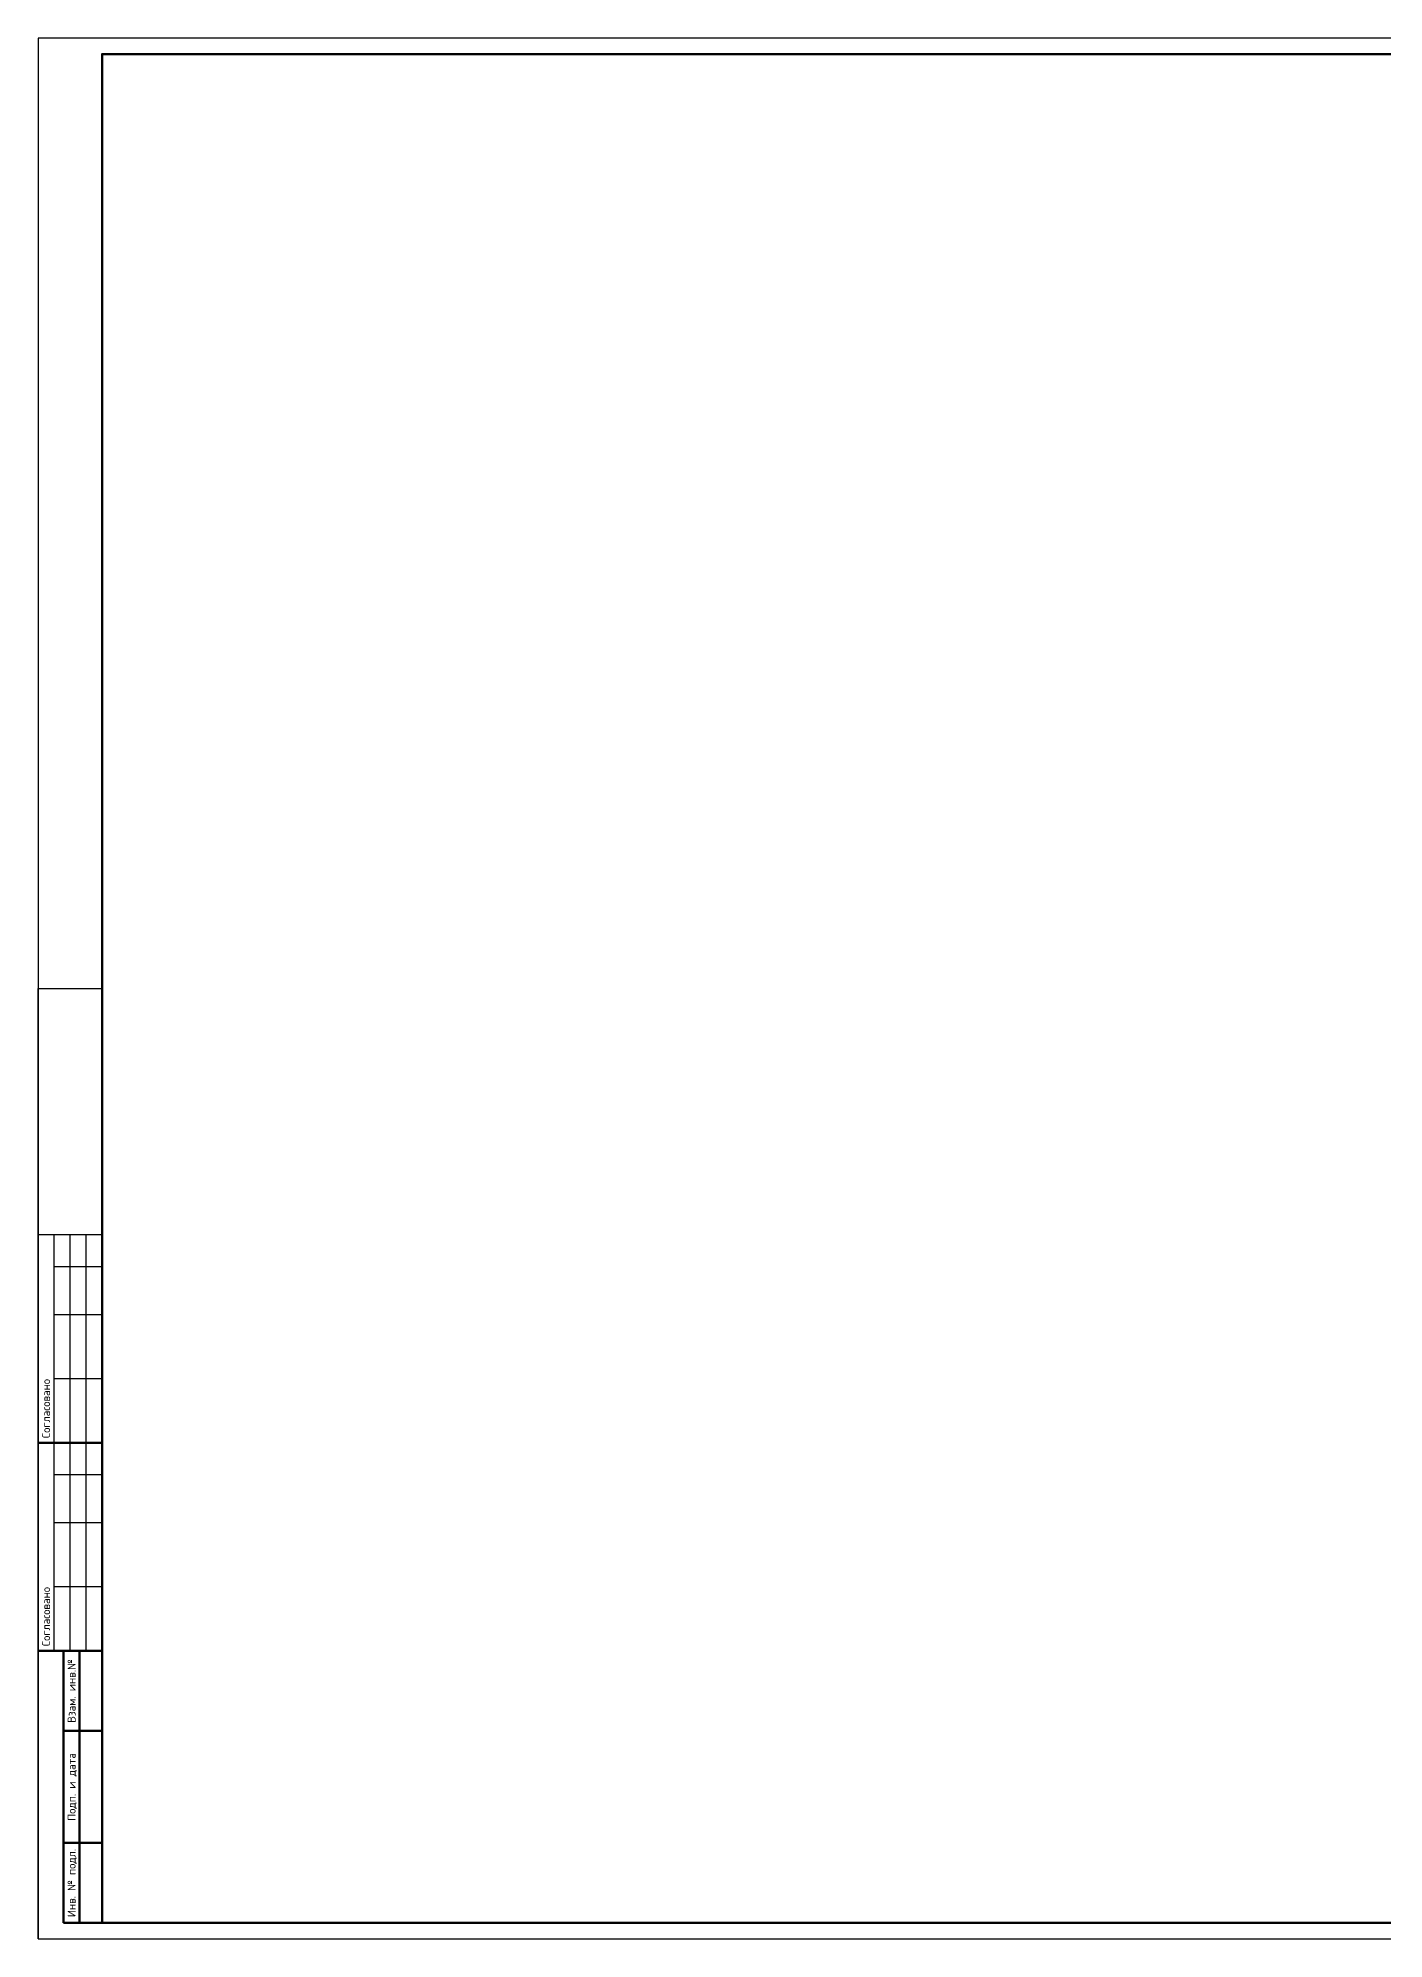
# Paper-space layout 'A1' of a CAD drawing. Header units: millimetres. Extents: x 1 to 842, y 1 to 595.
# Drawn here: x 1 to 422, y 1 to 595 of the extents above; entities that cross this region are included whole.
import ezdxf
from ezdxf.enums import TextEntityAlignment as Align

# ---------------------------------------------------------------- set-up
doc = ezdxf.new("R2010")
doc.units = ezdxf.units.MM
doc.layers.add('FORMAT', color=7, linetype='Continuous')
doc.styles.add('ISOSPEUR', font='isocpeur.ttf')

# ---------------------------------------------------------------- blocks, each defined once
blk = doc.blocks.new('СОГЛАСОВАНИЕ')
at = {"layer": 'FORMAT', "linetype": 'Continuous', "lineweight": 25}
for p, q in [((0, 65), (-20, 65)), ((-15, 0), (-15, 65)), ((-10, 0), (-10, 65)), ((-5, 0), (-5, 65)), ((0, 55), (-15, 55)), ((0, 40), (-15, 40)), ((0, 20), (-15, 20))]:
    blk.add_line(p, q, dxfattribs=at)
at = {"layer": 'FORMAT', "linetype": 'Continuous', "lineweight": 60}
blk.add_line((0, 0), (-20, 0), dxfattribs=at)
at = {"layer": 'FORMAT', "linetype": 'Continuous', "style": 'ISOSPEUR'}
blk.add_text('Согласовано', height=2.5, rotation=90, dxfattribs=at).set_placement((-17.5, 1.5), align=Align.MIDDLE_LEFT)

psp = doc.layouts.new('A1')

# ---------------------------------------------------------------- linework, layer by layer
at = {"layer": 'FORMAT', "linetype": 'Continuous', "lineweight": 60}
for p, q in [((9.04, 91.01), (9.04, 6.01)), ((21.04, 91.01), (9.04, 91.01)), ((14.04, 91.01), (14.04, 6.01)), ((21.04, 66.01), (9.04, 66.01)), ((21.04, 31.01), (9.04, 31.01)), ((21.04, 6.01), (9.04, 6.01))]:
    psp.add_line(p, q, dxfattribs=at)
at = {"layer": 'FORMAT', "linetype": 'Continuous', "lineweight": 25}
psp.add_lwpolyline([(1.04, 1.01), (842.04, 1.01), (842.04, 595.01), (1.04, 595.01)], close=True, dxfattribs=at)
at = {"layer": 'FORMAT', "linetype": 'Continuous', "lineweight": 60}
psp.add_lwpolyline([(21.04, 6.01), (837.04, 6.01), (837.04, 590.01), (21.04, 590.01)], close=True, dxfattribs=at)
at = {"layer": 'FORMAT', "ltscale": 100}
psp.add_lwpolyline([(1.04, 1.01), (1.04, 298.01), (21.04, 298.01)], dxfattribs=at)

# ---------------------------------------------------------------- block references
at = {"layer": 'FORMAT', "linetype": 'Continuous'}
for p in [(21.04, 156.01), (21.04, 91.01)]:
    psp.add_blockref('СОГЛАСОВАНИЕ', p, dxfattribs=at)

# ---------------------------------------------------------------- texts
at = {"layer": 'FORMAT', "linetype": 'Continuous', "style": 'ISOSPEUR'}
for s, p in [('Взам. инв.№', (11.54, 78.51)), ('Подп. и дата', (11.54, 48.51)), ('Инв. № подл.', (11.54, 18.51))]:
    psp.add_text(s, height=2.5, rotation=90, dxfattribs=at).set_placement(p, align=Align.MIDDLE_CENTER)

doc.saveas('drawing.dxf')
